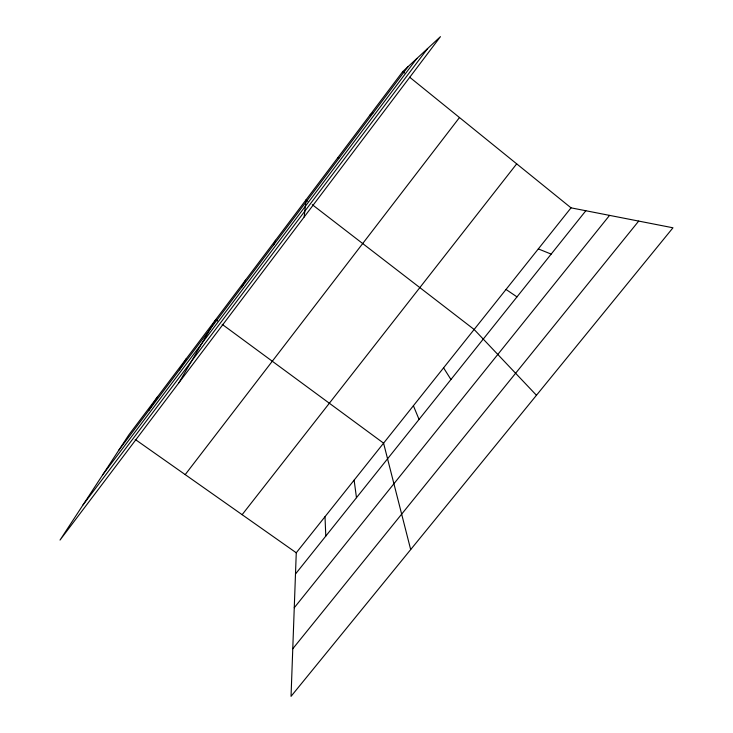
<?xml version="1.0" encoding="UTF-8"?>
<svg xmlns="http://www.w3.org/2000/svg" width="733" height="733" viewBox="0 0 733 733"><rect width="100%" height="100%" fill="white"/><g stroke="black" fill="none" stroke-linecap="round" stroke-linejoin="round"><path stroke-width="1.1" d="M571.034 207.842L296.26 552.783L291.038 696.35L672.976 227.789L571.034 207.842L409.646 77.194M304.177 216.986L306.027 199.862L307.805 201.236M273.537 245.06L275.553 240.277M241.753 287.208L245.463 280.189M178.907 382.745L215.749 319.597L217.582 320.953M179.429 369.835L186.402 358.519M148.881 410.343L157.421 396.956M402.729 71.596L128.806 434.916L60.024 540.074L440.451 36.65L402.729 71.596L404.46 72.998M118.728 450.319L408.144 66.575M102.647 474.902L416.875 58.493M83.003 504.945L427.66 48.506M185.202 474.618L459.481 117.546M242.128 514.685L516.692 163.853M295.481 574.012L585.841 210.738M294.254 607.758L609.563 215.383M292.769 648.751L638.7 221.082M370.064 114.925L373.537 112.47M337.831 157.677L339.406 157.723M538.315 248.908L551.179 254.104M506.017 289.453L516.985 296.883M135.202 439.424L296.26 552.783M222.163 324.325L383.579 443.163L410.682 549.576M312.258 204.663L474.141 329.474L536.455 395.27M443.584 367.838L450.942 379.52M413.394 405.734L419.047 419.423M354.121 480.142L356.476 497.698M325.012 516.683L325.791 536.098"/></g></svg>
